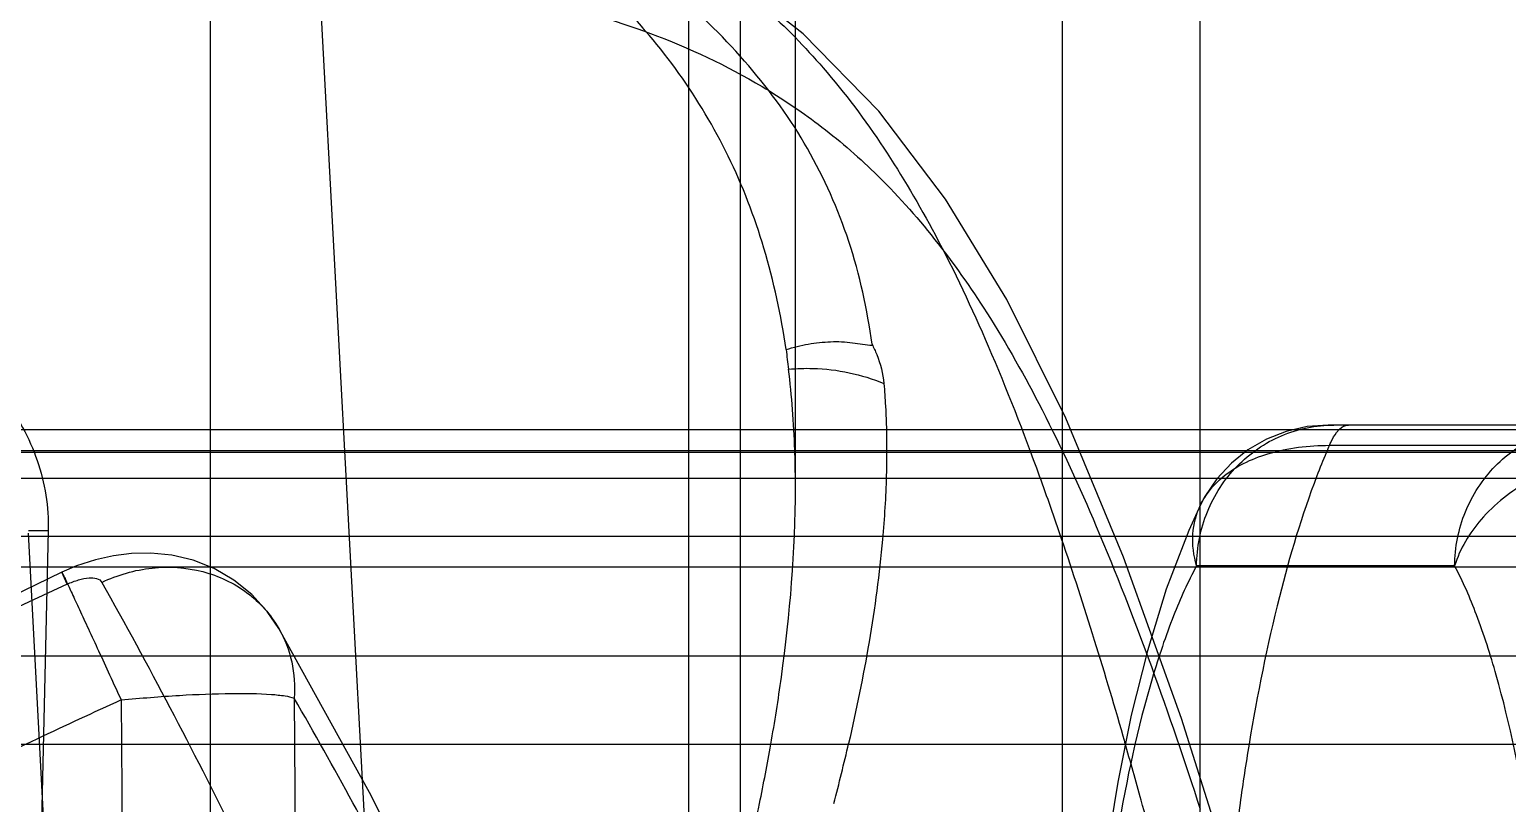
# Model space of a CAD drawing. Header units: millimetres. Extents: x 28656 to 29764, y -21384 to -20601.
# Drawn here: x 29185.417 to 29189.663, y -21145.786 to -21143.563 of the extents above; entities that cross this region are included whole.
import ezdxf

# ---------------------------------------------------------------- set-up
doc = ezdxf.new("R2010")
doc.units = ezdxf.units.MM
doc.header["$LTSCALE"] = 8
doc.layers.add('Cav-cor', color=30, linetype='Continuous')
doc.layers.add('dim', color=3, linetype='Continuous', lineweight=15)

# ---------------------------------------------------------------- blocks, each defined once
blk = doc.blocks.new('20160903.083224')
at = {"layer": 'Cav-cor', "color": 241}
for p, q in [((-36.8767, 17.6377), (-36.8767, 5.1547)), ((-36.7278, 17.6377), (-36.7278, 8.9432)), ((-36.5693, 10.0983), (-36.5693, 17.6377)), ((-38.2497, 7.9119), (-38.2497, 16.2277)), ((-35.8034, 16.2277), (-35.8034, 8.7477)), ((-35.4067, 7.9119), (-35.4067, 16.2277)), ((-37.9407, 11.6113), (-37.6433, 6.0789)), ((-33.2689, 10.2777), (-35.0386, 10.2777)), ((-48.6595, 10.2644), (-28.2875, 10.2647)), ((-35.0146, 10.256), (-35.0073, 10.2645)), ((-35.0073, 10.2645), (-34.9995, 10.2711)), ((-29.1929, 10.1991), (-48.6694, 10.1991)), ((-39.9768, 10.2047), (-28.297, 10.2047)), ((-35.0352, 10.2194), (-34.2339, 10.2194)), ((-39.9895, 10.1247), (-24.9954, 10.1247)), ((-48.6435, 9.9584), (-28.2715, 9.9587)), ((-38.7158, 9.9738), (-38.7725, 9.9739)), ((-38.5976, 6.6354), (-38.7722, 9.9671)), ((-38.7158, 9.9738), (-38.7331, 9.2216)), ((-27.7081, 9.8697), (-49.1268, 9.8697)), ((-38.6767, 9.855), (-40.0762, 9.1737)), ((-38.6615, 9.8203), (-38.6767, 9.855)), ((-34.6754, 9.8733), (-35.4168, 9.8733)), ((-37.7928, 9.2219), (-38.0536, 9.6934)), ((-40.7306, 9.6147), (-25.4681, 9.6147)), ((-38.5064, 9.4878), (-38.4658, 3.6433)), ((-38.0094, 9.4931), (-37.9687, 3.6433)), ((-28.2181, 9.3597), (-48.6168, 9.3597)), ((-38.7331, 9.2216), (-38.7555, 8.2467)), ((-37.5144, 8.6767), (-37.7928, 9.2219))]:
    blk.add_line(p, q, dxfattribs=at)
for points in [[(-35.1277, 8.3201), (-35.293, 8.9027), (-35.4606, 9.4348), (-35.6263, 9.8978), (-35.7925, 10.297), (-35.9622, 10.6383), (-36.138, 10.9268), (-36.3301, 11.1792), (-36.5469, 11.4017), (-36.7837, 11.5873), (-37.0317, 11.7343), (-37.1663, 11.7982)], [(-35.0386, 10.2777), (-35.0996, 10.2731), (-35.1593, 10.2595), (-35.2162, 10.237), (-35.2692, 10.2063), (-35.3169, 10.168), (-35.3584, 10.1231), (-35.3927, 10.0724), (-35.4054, 10.0485)], [(-35.4055, 10.0483), (-35.4394, 9.9743), (-35.504, 9.8062), (-35.5583, 9.629), (-35.6043, 9.4437), (-35.6431, 9.2515), (-35.6752, 9.0535), (-35.6804, 9.0171)], [(-38.0536, 9.6934), (-38.0865, 9.7423), (-38.1306, 9.7907), (-38.1822, 9.8323), (-38.2394, 9.8656), (-38.2999, 9.8894), (-38.3611, 9.9039), (-38.4207, 9.9098), (-38.4765, 9.9087), (-38.5287, 9.902), (-38.5801, 9.8904), (-38.6343, 9.8727), (-38.6767, 9.855)]]:
    blk.add_lwpolyline(points, dxfattribs=at)
for centre, radius, start, end in [((-22.5123, 12.1839), 14.1848, 186.84035, 187.07006), ((-39.7304, 10.0983), 3.1611, 359.999, 0.4953), ((-23.9625, -22.1772), 34.8454, 114.66963, 115.10478), ((-50.4428, 2.3209), 14.3537, 28.60084, 29.97832), ((-24.2113, -21.6468), 34.2594, 115.10431, 115.71147), ((-42.7109, 10.4295), 6.1643, 348.4049, 350.01166), ((-42.6017, 10.7887), 6.3475, 345.41618, 347.02006), ((-52.1245, 4.6192), 17.1707, 15.4706, 16.0479), ((-28.6879, 8.273), 6.6675, 170.60838, 172.08427), ((-53.187, 0.8243), 17.4795, 26.40501, 28.60179), ((-43.6136, 10.6189), 7.0867, 346.32232, 348.37161), ((-54.4875, 3.964), 19.6228, 14.75107, 15.47399), ((-27.8506, 8.1548), 7.513, 172.07126, 173.7624)]:
    blk.add_arc(centre, radius, start, end, dxfattribs=at)
for points, knots in [([(-36.3491, 10.5097), (-36.3627, 10.6099), (-36.4054, 10.8048), (-36.5259, 11.0768), (-36.6986, 11.3173), (-36.915, 11.5293), (-37.1684, 11.7173), (-37.5606, 11.9444), (-37.8859, 12.0742), (-38.1126, 12.1465)], [0, 0, 0, 0, 0.119209, 0.233785, 0.348306, 0.466291, 0.589637, 0.719381, 1, 1, 1, 1]), ([(-36.5961, 10.4944), (-36.6105, 10.5928), (-36.651, 10.7833), (-36.7542, 11.0516), (-36.8979, 11.2927), (-37.1434, 11.5818), (-37.5479, 11.8823), (-37.9198, 12.0495), (-38.1193, 12.1217)], [0, 0, 0, 0, 0.126768, 0.247465, 0.365098, 0.482942, 0.729356, 1, 1, 1, 1]), ([(-37.1663, 11.7982), (-37.0471, 11.7458), (-36.8684, 11.6479), (-36.6475, 11.4726), (-36.407, 11.226), (-36.1942, 10.8944), (-36.0056, 10.4921), (-35.9142, 10.2572), (-35.8686, 10.1316)], [0, 0, 0, 0, 0.17948, 0.278406, 0.387781, 0.652875, 0.815868, 1, 1, 1, 1]), ([(-37.9407, 11.6113), (-37.8348, 11.5959), (-37.622, 11.5641), (-37.3011, 11.5039), (-36.9762, 11.4087), (-36.7079, 11.2831), (-36.4962, 11.1412), (-36.2624, 10.94), (-36.0462, 10.6599), (-35.8493, 10.3092), (-35.6329, 9.8372), (-35.4955, 9.4484), (-35.4065, 9.1738)], [0, 0, 0, 0, 0.084219, 0.16923, 0.256681, 0.349925, 0.400862, 0.456712, 0.591969, 0.676158, 0.772966, 1, 1, 1, 1]), ([(-36.5961, 10.4944), (-36.5752, 10.5012), (-36.5329, 10.5117), (-36.4792, 10.5171), (-36.4365, 10.5178), (-36.3965, 10.5129), (-36.3671, 10.508), (-36.348, 10.5071)], [0, 0, 0, 0, 0.262212, 0.518933, 0.644723, 0.77202, 1, 1, 1, 1]), ([(-36.3491, 10.5097), (-36.3443, 10.5001), (-36.328, 10.4642), (-36.3176, 10.4254), (-36.3152, 10.3968)], [0, 0, 0, 0, 0.273378, 1, 1, 1, 1]), ([(-36.5892, 10.438), (-36.5658, 10.4402), (-36.4729, 10.4435), (-36.379, 10.4239), (-36.3152, 10.3968)], [0, 0, 0, 0, 0.253482, 1, 1, 1, 1]), ([(-36.5694, 10.1257), (-36.5696, 10.1524), (-36.5719, 10.2567), (-36.5797, 10.361), (-36.5892, 10.438)], [0, 0, 0, 0, 0.256464, 1, 1, 1, 1]), ([(-36.3152, 10.3968), (-36.3133, 10.3753), (-36.3072, 10.2872), (-36.3064, 10.1987), (-36.3083, 10.132)], [0, 0, 0, 0, 0.244251, 1, 1, 1, 1]), ([(-38.845, 10.3566), (-38.8041, 10.3019), (-38.7361, 10.1805), (-38.7143, 10.0421), (-38.7158, 9.9738)], [0, 0, 0, 0, 0.500136, 1, 1, 1, 1]), ([(-35.4168, 9.8733), (-35.4163, 9.926), (-35.3954, 10.0318), (-35.3081, 10.1661), (-35.1776, 10.2565), (-35.0739, 10.2777), (-35.0229, 10.2777)], [0, 0, 0, 0, 0.254042, 0.505717, 0.754049, 1, 1, 1, 1]), ([(-34.9995, 10.2711), (-34.998, 10.2722), (-34.9922, 10.2757), (-34.9854, 10.2777), (-34.9804, 10.2777)], [0, 0, 0, 0, 0.272498, 1, 1, 1, 1]), ([(-34.6754, 9.8733), (-34.6749, 9.926), (-34.654, 10.0318), (-34.5666, 10.1661), (-34.4362, 10.2565), (-34.3325, 10.2777), (-34.2815, 10.2777)], [0, 0, 0, 0, 0.254042, 0.505717, 0.754049, 1, 1, 1, 1]), ([(-35.0352, 10.2194), (-35.0336, 10.223), (-35.0277, 10.2358), (-35.0207, 10.248), (-35.0146, 10.256)], [0, 0, 0, 0, 0.280583, 1, 1, 1, 1]), ([(-35.3438, 10.1264), (-35.3061, 10.1585), (-35.2043, 10.2068), (-35.0946, 10.2194), (-35.0352, 10.2194)], [0, 0, 0, 0, 0.454393, 1, 1, 1, 1]), ([(-35.0352, 10.2194), (-35.0383, 10.2124), (-35.0508, 10.1833), (-35.0627, 10.1538), (-35.0713, 10.1314)], [0, 0, 0, 0, 0.242487, 1, 1, 1, 1]), ([(-34.0737, 10.2194), (-34.1076, 10.2194), (-34.1762, 10.2152), (-34.3086, 10.1881), (-34.4595, 10.129), (-34.6015, 10.0195), (-34.6606, 9.922), (-34.6754, 9.8733)], [0, 0, 0, 0, 0.138562, 0.279254, 0.550523, 0.792287, 1, 1, 1, 1]), ([(-36.3083, 10.132), (-36.3099, 10.0709), (-36.3259, 9.8121), (-36.372, 9.556), (-36.4164, 9.363)], [0, 0, 0, 0, 0.235666, 1, 1, 1, 1]), ([(-35.8686, 10.1316), (-35.8469, 10.0719), (-35.7583, 9.8189), (-35.6795, 9.5625), (-35.6229, 9.3659)], [0, 0, 0, 0, 0.236704, 1, 1, 1, 1]), ([(-35.4053, 10.0486), (-35.4018, 10.0558), (-35.3856, 10.0849), (-35.363, 10.1101), (-35.3438, 10.1264)], [0, 0, 0, 0, 0.242007, 1, 1, 1, 1]), ([(-35.0713, 10.1314), (-35.1147, 10.0183), (-35.1904, 9.7634), (-35.2424, 9.5031), (-35.266, 9.361)], [0, 0, 0, 0, 0.456711, 1, 1, 1, 1]), ([(-36.64, 9.3603), (-36.6287, 9.4244), (-36.5901, 9.6686), (-36.5693, 9.9161), (-36.5693, 10.0983)], [0, 0, 0, 0, 0.263262, 1, 1, 1, 1]), ([(-35.4168, 9.8733), (-35.4252, 9.9027), (-35.4333, 9.9631), (-35.418, 10.0226), (-35.4053, 10.0486)], [0, 0, 0, 0, 0.514289, 1, 1, 1, 1]), ([(-38.6767, 9.855), (-38.6765, 9.8551), (-38.6763, 9.854), (-38.6756, 9.8532), (-38.6745, 9.8507), (-38.6723, 9.8462), (-38.6685, 9.8382), (-38.6628, 9.8262), (-38.6556, 9.8108), (-38.647, 9.7924), (-38.6371, 9.7711), (-38.6215, 9.7374), (-38.5994, 9.6896), (-38.5704, 9.6268), (-38.539, 9.5587), (-38.5174, 9.5117), (-38.5064, 9.4878)], [0, 0, 0, 0, 0.001228, 0.004859, 0.010879, 0.019268, 0.043067, 0.076084, 0.118038, 0.168437, 0.226769, 0.292521, 0.443858, 0.616807, 0.804961, 1, 1, 1, 1]), ([(-38.5616, 9.8257), (-38.5165, 9.8473), (-38.4197, 9.8753), (-38.2714, 9.8656), (-38.1403, 9.8043), (-38.0765, 9.733), (-38.0536, 9.6934)], [0, 0, 0, 0, 0.261174, 0.51559, 0.760956, 1, 1, 1, 1]), ([(-35.4168, 9.8733), (-35.442, 9.8269), (-35.4892, 9.7213), (-35.5736, 9.4686), (-35.618, 9.2591), (-35.6432, 9.1103)], [0, 0, 0, 0, 0.198283, 0.433208, 1, 1, 1, 1]), ([(-34.3914, 8.056), (-34.3903, 8.242), (-34.4006, 8.6008), (-34.4534, 9.1037), (-34.5278, 9.4775), (-34.6067, 9.7245), (-34.6513, 9.8278), (-34.6754, 9.8733)], [0, 0, 0, 0, 0.301311, 0.580496, 0.81821, 0.916766, 1, 1, 1, 1]), ([(-38.6615, 9.8203), (-39.8492, 9.2718), (-41.5894, 8.3502), (-43.7692, 6.8987), (-45.3213, 5.6932), (-46.7689, 4.3633), (-48.0847, 2.9018), (-49.2432, 1.3128), (-49.9039, 0.1801), (-50.205, -0.4009)], [0, 0, 0, 0, 0.24993, 0.374945, 0.499961, 0.624979, 0.749979, 0.874996, 1, 1, 1, 1]), ([(-38.6615, 9.8203), (-38.6509, 9.8252), (-38.6298, 9.8332), (-38.5973, 9.8406), (-38.5679, 9.8369), (-38.5616, 9.8257)], [0, 0, 0, 0, 0.333944, 0.631878, 1, 1, 1, 1]), ([(-38.5616, 9.8257), (-38.4278, 9.5876), (-38.1654, 9.0851), (-37.9255, 8.5716), (-37.8059, 8.3036)], [0, 0, 0, 0, 0.482032, 1, 1, 1, 1]), ([(-38.0536, 9.6934), (-38.0365, 9.6637), (-38.0112, 9.5979), (-38.0066, 9.5278), (-38.0094, 9.4931)], [0, 0, 0, 0, 0.496719, 1, 1, 1, 1]), ([(-38.5064, 9.4878), (-38.4505, 9.4932), (-38.3447, 9.5016), (-38.2008, 9.5075), (-38.0995, 9.5066), (-38.0397, 9.5006), (-38.0178, 9.4962), (-38.0094, 9.4931)], [0, 0, 0, 0, 0.33786, 0.637962, 0.866624, 0.946138, 1, 1, 1, 1])]:
    blk.add_open_spline(points, degree=3, knots=knots, dxfattribs=at)

msp = doc.modelspace()

# ---------------------------------------------------------------- block references
at = {"layer": 'dim'}
msp.add_blockref('20160903.083224', (29224.1868, -21154.9766), dxfattribs=at)

doc.saveas('drawing.dxf')
